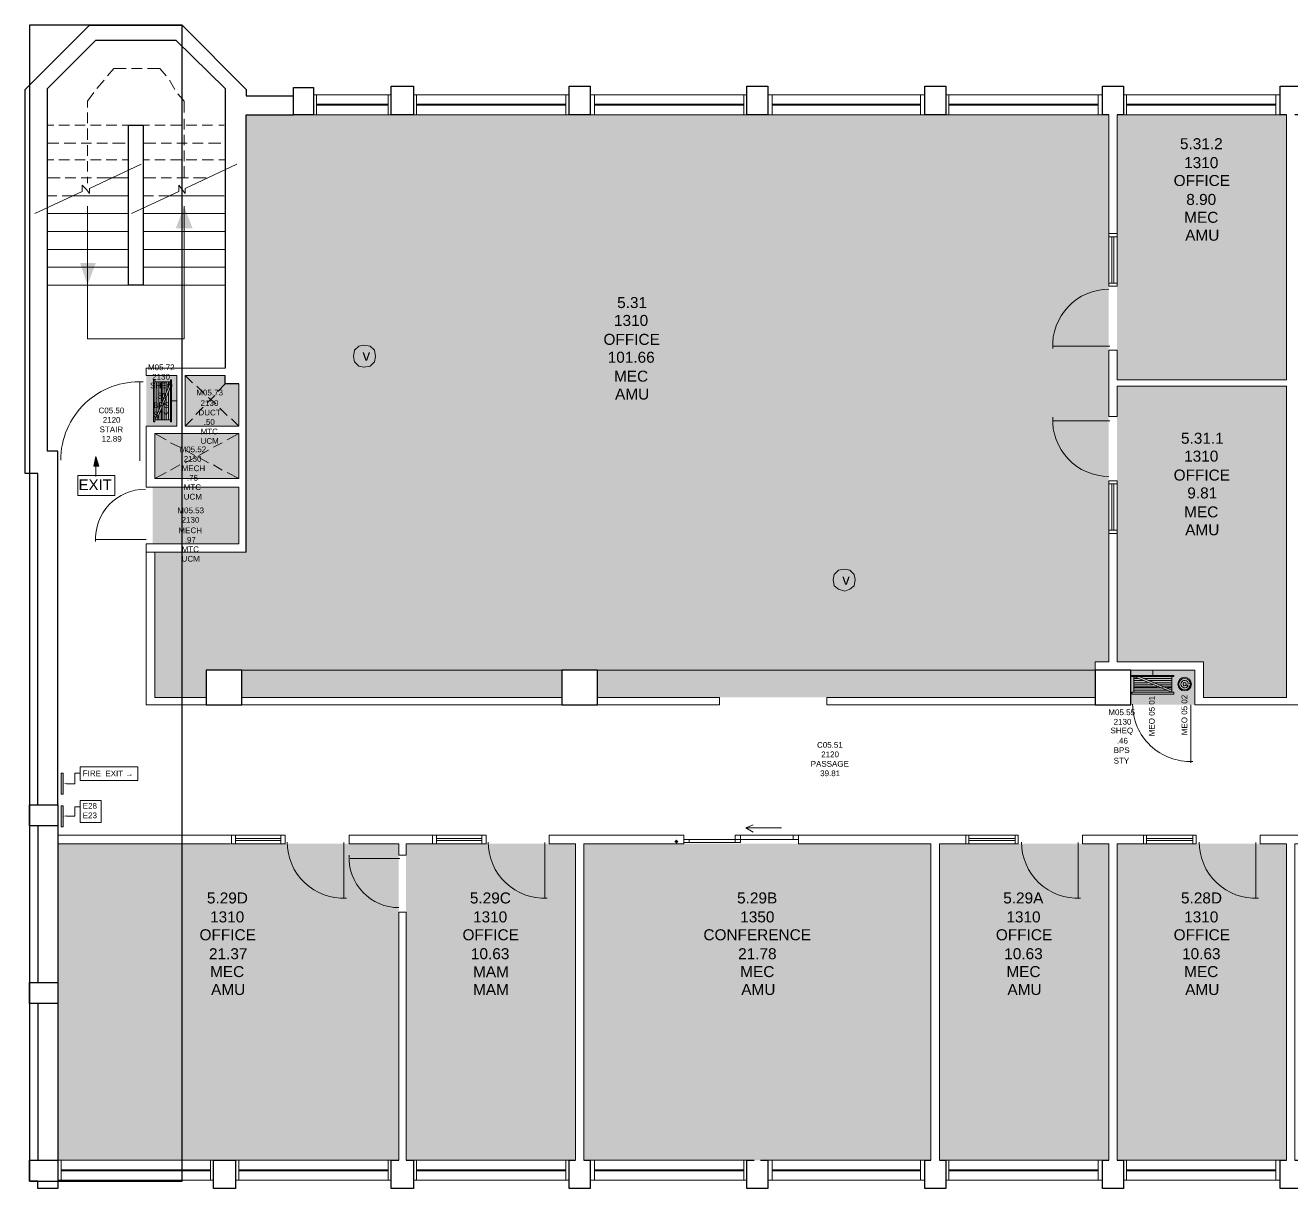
# Model space of a CAD drawing. Header units: millimetres. Extents: x 0 to 90.2, y 0 to 62.5.
# Drawn here: x 0.04 to 18.09, y 21.37 to 37.96 of the extents above; entities that cross this region are included whole.
import ezdxf

# ---------------------------------------------------------------- set-up
doc = ezdxf.new("R2010")
doc.units = ezdxf.units.MM
doc.layers.add('PDF_014405$_ps_FIRE_ACCESS', color=7, linetype='Continuous', true_color=0x37dd00)
doc.layers.add('PDF_014405$HL-TMP', color=7, linetype='Continuous', true_color=0xe6db59)
for name, color, linetype in [('PDF_014405$BL', 7, 'Continuous'), ('PDF_014405$DR', 7, 'Continuous'), ('PDF_014405$FI', 7, 'Continuous'), ('PDF_014405$FI-DSG', 7, 'Continuous'), ('PDF_014405$PL-STAIR', 7, 'Continuous'), ('PDF_014405$REG-EGRESS', 7, 'Continuous'), ('PDF_014405$WA', 7, 'Continuous'), ('PDF_014405$WA-COL', 7, 'Continuous'), ('PDF_014405$WA-EXT', 7, 'Continuous'), ('PDF_014405$WN', 7, 'Continuous'), ('PDF_Text', 7, 'Continuous')]:
    doc.layers.add(name, color=color, linetype=linetype)
doc.styles.add('PDF ArialMT', font='arial.ttf')

msp = doc.modelspace()

# ---------------------------------------------------------------- hatches: boundary and pattern name
at = {"layer": 'PDF_014405$WA', "transparency": 33554559}
msp.add_hatch(color=256, dxfattribs=at).paths.add_polyline_path([(9.328, 26.349), (9.313, 26.334), (9.298, 26.319), (9.313, 26.304), (9.328, 26.289), (9.343, 26.304), (9.358, 26.319), (9.343, 26.334)])

# ---------------------------------------------------------------- linework, layer by layer
msp.add_lwpolyline([(2.279, 37.958), (0.104, 37.958), (0.104, 21.475), (2.279, 21.475)], close=True)
at = {"layer": 'PDF_014405$_ps_FIRE_ACCESS', "lineweight": 0}
for points in [[(4.873, 33.084), (4.963, 33.099), (5.023, 33.159), (5.038, 33.234), (5.023, 33.324), (4.963, 33.384), (4.873, 33.399), (4.798, 33.384), (4.738, 33.324), (4.723, 33.234), (4.738, 33.159), (4.798, 33.099)], [(11.728, 29.889), (11.803, 29.919), (11.863, 29.964), (11.878, 30.054), (11.863, 30.129), (11.803, 30.189), (11.728, 30.204), (11.638, 30.189), (11.578, 30.129), (11.563, 30.054), (11.578, 29.964), (11.638, 29.919)]]:
    msp.add_lwpolyline(points, close=True, dxfattribs=at)
at = {"layer": 'PDF_014405$BL', "lineweight": 9}
for points in [[(5.263, 36.968), (4.153, 36.968)], [(7.798, 36.968), (5.578, 36.968)], [(10.333, 36.968), (8.098, 36.968)], [(12.868, 36.968), (10.633, 36.968)], [(15.402, 36.968), (13.168, 36.968)], [(17.937, 36.968), (15.702, 36.968)], [(4.153, 36.683), (5.263, 36.683)], [(5.578, 36.683), (7.798, 36.683)], [(8.098, 36.683), (10.333, 36.683)], [(10.633, 36.683), (12.868, 36.683)], [(13.168, 36.683), (15.402, 36.683)], [(15.702, 36.683), (17.937, 36.683)], [(0.404, 35.783), (0.359, 35.783)], [(15.492, 34.988), (15.492, 34.238)], [(15.612, 34.238), (15.612, 34.988)], [(2.429, 32.859), (2.324, 32.964)], [(2.894, 32.844), (2.789, 32.739)], [(2.594, 32.709), (2.489, 32.814)], [(2.744, 32.679), (2.639, 32.574)], [(2.579, 32.514), (2.474, 32.409)], [(2.759, 32.559), (2.654, 32.649)], [(2.924, 32.394), (2.819, 32.499)], [(2.429, 32.349), (2.324, 32.244)], [(3.088, 32.244), (2.983, 32.349)], [(2.054, 32.049), (1.889, 32.139)], [(2.924, 32.049), (3.088, 32.139)], [(2.249, 31.944), (2.114, 32.004)], [(2.729, 31.944), (2.849, 32.004)], [(2.459, 31.824), (2.324, 31.899)], [(2.324, 31.719), (2.459, 31.794)], [(2.519, 31.824), (2.654, 31.899)], [(2.654, 31.719), (2.519, 31.794)], [(1.889, 31.494), (2.054, 31.584)], [(2.114, 31.614), (2.249, 31.689)], [(2.849, 31.614), (2.729, 31.689)], [(3.088, 31.494), (2.924, 31.584)], [(15.492, 30.714), (15.492, 31.464)], [(15.612, 31.464), (15.612, 30.714)], [(2.624, 28.269), (1.769, 28.269), (1.769, 30.444)], [(2.624, 28.374), (1.889, 28.374), (1.889, 30.444)], [(7.693, 28.374), (3.133, 28.374)], [(8.203, 28.374), (9.943, 28.374), (9.943, 28.269), (8.203, 28.269)], [(15.297, 28.374), (11.473, 28.374), (11.473, 28.269), (15.297, 28.269)], [(7.693, 28.269), (3.133, 28.269)], [(3.748, 26.409), (2.983, 26.409)], [(6.613, 26.409), (5.848, 26.409)], [(14.203, 26.409), (13.453, 26.409)], [(16.737, 26.409), (15.987, 26.409)], [(2.983, 26.289), (3.748, 26.289)], [(5.848, 26.289), (6.613, 26.289)], [(13.453, 26.289), (14.203, 26.289)], [(15.987, 26.289), (16.737, 26.289)], [(2.729, 21.775), (0.509, 21.775)], [(5.263, 21.775), (3.043, 21.775)], [(7.798, 21.775), (5.578, 21.775)], [(10.333, 21.775), (8.098, 21.775)], [(12.868, 21.775), (10.633, 21.775)], [(15.402, 21.775), (13.168, 21.775)], [(17.937, 21.775), (15.702, 21.775)], [(0.509, 21.49), (2.729, 21.49)], [(3.043, 21.49), (5.263, 21.49)], [(5.578, 21.49), (7.798, 21.49)], [(8.098, 21.49), (10.333, 21.49)], [(10.633, 21.49), (12.868, 21.49)], [(13.168, 21.49), (15.402, 21.49)], [(15.702, 21.49), (17.937, 21.49)]]:
    msp.add_lwpolyline(points, dxfattribs=at)
at = {"layer": 'PDF_014405$DR', "lineweight": 0}
for points in [[(15.507, 33.384), (14.697, 33.384), (15.507, 33.384)], [(1.679, 31.749), (1.679, 32.874), (1.679, 31.749)], [(15.507, 32.319), (14.697, 32.319), (15.507, 32.319)], [(1.769, 30.624), (1.049, 30.624), (1.769, 30.624)], [(16.662, 28.269), (16.662, 27.444), (16.662, 28.269)], [(10.318, 26.514), (10.423, 26.559)], [(10.168, 26.349), (9.508, 26.349)], [(10.243, 26.409), (10.993, 26.409)], [(10.993, 26.349), (10.243, 26.349)], [(10.423, 26.454), (10.318, 26.514), (10.828, 26.514)], [(4.588, 26.304), (4.588, 25.509), (4.588, 26.304)], [(7.453, 26.304), (7.453, 25.509), (7.453, 26.304)], [(9.508, 26.304), (10.168, 26.304)], [(15.057, 26.304), (15.057, 25.509), (15.057, 26.304)], [(17.592, 26.304), (17.592, 25.509), (17.592, 26.304)], [(5.383, 26.079), (4.678, 26.079), (5.383, 26.079)]]:
    msp.add_lwpolyline(points, dxfattribs=at)
for points in [[(9.433, 26.304), (9.508, 26.304), (9.508, 26.349), (9.433, 26.349)], [(10.168, 26.349), (10.243, 26.349), (10.243, 26.409), (10.168, 26.409)], [(10.168, 26.304), (10.243, 26.304), (10.243, 26.349), (10.168, 26.349)], [(10.993, 26.349), (11.068, 26.349), (11.068, 26.409), (10.993, 26.409)]]:
    msp.add_lwpolyline(points, close=True, dxfattribs=at)
for centre, radius, start, end in [((15.495, 33.393), 0.802, 90, 182.9553), ((1.666, 31.758), 1.117, 87.0447, 180), ((15.495, 32.328), 0.802, 177.0447, 270), ((1.756, 30.633), 0.712, 90, 182.9553), ((16.65, 28.279), 0.817, 180, 272.9553), ((4.581, 26.312), 0.802, 180.0005, 272.9551), ((7.446, 26.312), 0.802, 180.0005, 272.9551), ((15.05, 26.312), 0.802, 179.9998, 272.9551), ((17.585, 26.312), 0.802, 179.9998, 272.9551), ((5.371, 26.089), 0.712, 177.0447, 270)]:
    msp.add_arc(centre, radius, start, end, dxfattribs=at)
at = {"layer": 'PDF_014405$FI', "lineweight": 9}
for points in [[(1.874, 32.904), (1.889, 32.904), (1.889, 32.304), (1.874, 32.304)], [(2.129, 32.904), (2.129, 32.304), (2.114, 32.304), (2.114, 32.334), (2.114, 32.874), (2.114, 32.904)], [(15.822, 28.689), (16.422, 28.689), (16.422, 28.674), (16.392, 28.674), (15.852, 28.674), (15.822, 28.674)], [(16.662, 28.524), (16.587, 28.554), (16.662, 28.584)], [(15.822, 28.419), (15.822, 28.449), (16.422, 28.449), (16.422, 28.419)]]:
    msp.add_lwpolyline(points, close=True, dxfattribs=at)
for points in [[(2.114, 32.334), (1.889, 32.334), (1.889, 32.874), (2.114, 32.874), (1.889, 32.334)], [(1.919, 32.874), (1.919, 32.394)], [(1.949, 32.469), (1.949, 32.874)], [(1.979, 32.874), (1.979, 32.529)], [(1.994, 32.604), (1.994, 32.874)], [(2.024, 32.874), (2.024, 32.679)], [(2.054, 32.739), (2.054, 32.874)], [(2.084, 32.874), (2.084, 32.814)], [(2.114, 32.799), (1.919, 32.334)], [(2.054, 32.334), (2.054, 32.664)], [(2.084, 32.739), (2.084, 32.334)], [(1.994, 32.334), (1.994, 32.529)], [(2.024, 32.604), (2.024, 32.334)], [(2.129, 32.604), (2.204, 32.604)], [(1.949, 32.334), (1.949, 32.394)], [(1.979, 32.469), (1.979, 32.334)], [(16.122, 28.689), (16.122, 28.764)], [(16.392, 28.674), (16.392, 28.449), (15.852, 28.449), (15.852, 28.674), (16.392, 28.449)], [(15.852, 28.644), (15.912, 28.644)], [(15.987, 28.614), (15.852, 28.614)], [(15.852, 28.584), (16.047, 28.584)], [(16.122, 28.554), (15.852, 28.554)], [(15.852, 28.524), (16.182, 28.524)], [(16.257, 28.509), (15.852, 28.509)], [(15.927, 28.674), (16.392, 28.479)], [(15.987, 28.644), (16.392, 28.644)], [(16.392, 28.614), (16.062, 28.614)], [(16.122, 28.584), (16.392, 28.584)], [(16.392, 28.554), (16.197, 28.554)], [(16.257, 28.524), (16.392, 28.524)], [(16.392, 28.509), (16.332, 28.509)], [(15.852, 28.479), (16.332, 28.479)]]:
    msp.add_lwpolyline(points, dxfattribs=at)
for radius in [0.0975, 0.0825]:
    msp.add_circle((16.575, 28.564), radius, dxfattribs=at)
for radius, start, end in [(0.0525, 22.7692, 337.2308), (0.0225, 22.7697, 337.2303)]:
    msp.add_arc((16.575, 28.564), radius, start, end, dxfattribs=at)
at = {"layer": 'PDF_014405$FI-DSG', "lineweight": 9}
for points in [[(0.554, 27.294), (0.554, 26.994), (0.584, 26.994), (0.584, 27.294)], [(0.824, 27.384), (1.649, 27.384), (1.649, 27.189), (0.824, 27.189)], [(0.824, 26.904), (1.124, 26.904), (1.124, 26.589), (0.824, 26.589)], [(0.554, 26.829), (0.554, 26.529), (0.584, 26.529), (0.584, 26.829)]]:
    msp.add_lwpolyline(points, close=True, dxfattribs=at)
for points in [[(0.629, 27.144), (0.749, 27.144), (0.749, 27.294), (0.824, 27.294)], [(0.629, 26.679), (0.749, 26.679), (0.749, 26.814), (0.824, 26.814)]]:
    msp.add_lwpolyline(points, dxfattribs=at)
at = {"layer": 'PDF_014405$FI-DSG', "transparency": 33554559}
for points in [[(0.584, 27.294), (0.554, 27.294), (0.584, 26.994)], [(0.554, 27.294), (0.584, 26.994), (0.554, 26.994)], [(0.629, 27.144), (0.584, 27.144), (0.629, 27.159)], [(0.584, 26.829), (0.554, 26.829), (0.584, 26.529)], [(0.554, 26.829), (0.584, 26.529), (0.554, 26.529)], [(0.629, 26.679), (0.584, 26.679), (0.629, 26.694)]]:
    msp.add_solid(points, dxfattribs=at)
at = {"layer": 'PDF_014405$HL-TMP', "color": 202, "lineweight": 0, "true_color": 0xab0bc1}
for points in [[(7.693, 28.764), (2.624, 28.764), (7.693, 28.764)], [(7.693, 28.764), (3.103, 28.764), (7.693, 28.764)], [(15.297, 28.764), (7.693, 28.764), (15.297, 28.764)]]:
    msp.add_lwpolyline(points, dxfattribs=at)
at = {"layer": 'PDF_014405$HL-TMP', "color": 202, "true_color": 0xab0bc1, "transparency": 33554559}
for points in [[(15.492, 36.683), (3.193, 36.683), (15.492, 30.444)], [(3.193, 36.683), (15.492, 30.444), (3.193, 30.444)], [(18.027, 36.683), (15.612, 36.683), (18.027, 32.904)], [(15.612, 36.683), (18.027, 32.904), (15.612, 32.904)], [(18.027, 32.814), (15.612, 32.814), (18.027, 32.379)], [(15.612, 32.814), (18.027, 32.379), (15.612, 32.379)], [(18.027, 32.379), (15.612, 32.379), (18.027, 31.464)], [(15.612, 32.379), (18.027, 31.464), (15.612, 31.464)], [(18.027, 31.464), (15.612, 31.464), (18.027, 28.884)], [(15.612, 31.464), (18.027, 28.884), (15.612, 28.884)], [(15.492, 30.444), (3.193, 30.444), (1.889, 30.444)], [(15.492, 30.444), (1.889, 30.444), (15.492, 28.884)], [(1.889, 30.444), (15.492, 28.884), (1.889, 28.884)], [(3.193, 30.444), (15.492, 30.444), (15.492, 30.444)], [(15.297, 28.884), (1.889, 28.884), (15.297, 28.764)], [(1.889, 28.884), (15.297, 28.764), (1.889, 28.764)], [(18.027, 28.884), (16.842, 28.884), (18.027, 28.374)], [(16.842, 28.884), (18.027, 28.374), (16.842, 28.374)], [(1.889, 28.764), (7.693, 28.764), (7.693, 28.764)], [(7.693, 28.764), (7.693, 28.764), (1.889, 28.764)], [(1.889, 28.764), (2.624, 28.764), (2.624, 28.764)], [(2.624, 28.764), (2.624, 28.764), (1.889, 28.764)], [(2.624, 28.764), (1.889, 28.764), (2.624, 28.374)], [(1.889, 28.764), (2.624, 28.374), (1.889, 28.374)], [(2.624, 28.764), (7.693, 28.764), (3.103, 28.764)], [(3.103, 28.764), (7.693, 28.764), (3.133, 28.764)], [(7.693, 28.764), (3.133, 28.764), (7.693, 28.374)], [(3.133, 28.764), (7.693, 28.374), (3.133, 28.374)], [(7.693, 28.764), (15.297, 28.764), (8.203, 28.764)], [(15.297, 28.374), (8.203, 28.374), (8.203, 28.764)], [(8.203, 28.764), (15.297, 28.764), (15.297, 28.374)], [(15.297, 28.374), (15.297, 28.374), (8.203, 28.374)], [(5.368, 26.289), (0.509, 26.289), (5.368, 21.775)], [(0.509, 26.289), (5.368, 21.775), (0.509, 21.775)], [(12.958, 26.289), (8.008, 26.289), (12.958, 21.775)], [(8.008, 26.289), (12.958, 21.775), (8.008, 21.775)], [(15.492, 26.289), (13.078, 26.289), (15.492, 21.775)], [(13.078, 26.289), (15.492, 21.775), (13.078, 21.775)], [(18.027, 26.289), (15.612, 26.289), (18.027, 21.775)], [(15.612, 26.289), (18.027, 21.775), (15.612, 21.775)]]:
    msp.add_solid(points, dxfattribs=at)
at = {"layer": 'PDF_014405$HL-TMP', "color": 73, "true_color": 0x99cc66, "transparency": 33554559}
for points in [[(1.769, 32.964), (2.204, 32.964), (2.204, 32.964)], [(2.204, 32.244), (1.769, 32.244), (1.769, 32.964)], [(1.769, 32.964), (2.204, 32.964), (2.204, 32.244)], [(2.204, 32.244), (2.204, 32.244), (1.769, 32.244)], [(16.722, 28.764), (15.807, 28.764), (15.807, 28.764)], [(16.722, 28.764), (15.807, 28.764), (16.722, 28.269)], [(15.807, 28.764), (16.722, 28.269), (15.807, 28.269)]]:
    msp.add_solid(points, dxfattribs=at)
at = {"layer": 'PDF_014405$HL-TMP', "color": 191, "true_color": 0xbb77ff, "transparency": 33554559}
for points in [[(2.894, 32.964), (2.324, 32.964), (2.324, 32.964)], [(2.894, 32.964), (2.324, 32.964), (2.894, 32.844)], [(2.324, 32.964), (2.894, 32.844), (2.324, 32.844)], [(3.088, 32.844), (3.088, 32.844), (2.324, 32.844)], [(3.088, 32.844), (2.324, 32.844), (2.894, 32.844)], [(3.088, 32.244), (2.324, 32.244), (2.324, 32.844)], [(2.324, 32.844), (3.088, 32.844), (3.088, 32.244)], [(1.889, 32.139), (3.088, 32.139), (3.088, 32.139)], [(3.088, 31.494), (1.889, 31.494), (1.889, 32.139)], [(1.889, 32.139), (3.088, 32.139), (3.088, 31.494)], [(3.088, 32.244), (3.088, 32.244), (2.324, 32.244)], [(3.088, 31.494), (3.088, 31.494), (1.889, 31.494)], [(1.859, 31.374), (3.088, 31.374), (3.088, 31.374)], [(3.088, 30.564), (1.859, 30.564), (1.859, 31.374)], [(1.859, 31.374), (3.088, 31.374), (3.088, 30.564)], [(3.088, 30.564), (3.088, 30.564), (1.859, 30.564)]]:
    msp.add_solid(points, dxfattribs=at)
at = {"layer": 'PDF_014405$HL-TMP', "color": 6, "transparency": 33554559}
for points in [[(7.888, 26.289), (5.473, 26.289), (7.888, 21.775)], [(5.473, 26.289), (7.888, 21.775), (5.473, 21.775)]]:
    msp.add_solid(points, dxfattribs=at)
at = {"layer": 'PDF_014405$PL-STAIR', "lineweight": 9}
for points in [[(1.064, 37.058), (1.169, 37.178)], [(1.214, 37.238), (1.304, 37.343), (1.484, 37.343)], [(1.559, 37.343), (1.709, 37.343)], [(1.784, 37.343), (1.964, 37.343), (2.054, 37.238)], [(2.099, 37.178), (2.174, 37.043)], [(0.929, 36.788), (0.929, 36.878), (1.019, 36.998)], [(2.219, 36.983), (2.309, 36.878), (2.309, 36.713)], [(0.929, 36.563), (0.929, 36.713)], [(0.449, 36.533), (0.359, 36.533)], [(0.674, 36.533), (0.524, 36.533)], [(0.899, 36.533), (0.749, 36.533)], [(0.929, 36.323), (0.929, 36.488)], [(1.124, 36.533), (0.974, 36.533)], [(1.349, 36.533), (1.199, 36.533)], [(1.514, 36.533), (1.424, 36.533)], [(1.724, 36.533), (1.814, 36.533)], [(1.889, 36.533), (2.039, 36.533)], [(2.114, 36.533), (2.264, 36.533)], [(2.309, 36.623), (2.309, 36.473)], [(2.339, 36.533), (2.489, 36.533)], [(2.564, 36.533), (2.714, 36.533)], [(2.804, 36.533), (2.879, 36.533)], [(0.524, 36.278), (0.359, 36.278)], [(0.764, 36.278), (0.599, 36.278)], [(0.989, 36.278), (0.839, 36.278)], [(1.214, 36.278), (1.064, 36.278)], [(1.469, 36.278), (1.289, 36.278)], [(1.724, 36.278), (1.904, 36.278)], [(1.979, 36.278), (2.129, 36.278)], [(2.204, 36.278), (2.354, 36.278)], [(2.309, 36.398), (2.309, 36.248)], [(2.429, 36.278), (2.579, 36.278)], [(2.654, 36.278), (2.834, 36.278)], [(0.929, 36.098), (0.929, 36.248)], [(2.309, 36.173), (2.309, 36.023)], [(0.179, 35.273), (0.854, 35.588), (0.854, 35.678), (0.914, 35.618), (0.959, 35.558), (0.959, 35.633), (1.694, 35.978)], [(0.449, 36.038), (0.359, 36.038)], [(0.674, 36.038), (0.524, 36.038)], [(0.899, 36.038), (0.749, 36.038)], [(0.929, 35.873), (0.929, 36.023)], [(1.124, 36.038), (0.974, 36.038)], [(1.349, 36.038), (1.199, 36.038)], [(1.514, 36.038), (1.424, 36.038)], [(1.559, 35.273), (2.234, 35.588), (2.234, 35.678), (2.279, 35.618), (2.324, 35.558), (2.324, 35.633), (3.058, 35.978)], [(1.724, 36.038), (1.814, 36.038)], [(1.889, 36.038), (2.039, 36.038)], [(2.114, 36.038), (2.264, 36.038)], [(2.309, 35.948), (2.309, 35.783)], [(2.339, 36.038), (2.489, 36.038)], [(2.564, 36.038), (2.729, 36.038)], [(2.804, 36.038), (2.894, 36.038)], [(0.539, 35.783), (0.359, 35.783)], [(0.764, 35.783), (0.614, 35.783)], [(0.989, 35.783), (0.839, 35.783)], [(0.929, 35.708), (0.929, 35.798)], [(1.514, 35.783), (1.259, 35.783), (1.064, 35.783)], [(1.724, 35.783), (1.904, 35.783)], [(1.979, 35.783), (2.129, 35.783)], [(2.204, 35.783), (2.369, 35.783)], [(2.444, 35.783), (2.624, 35.783)], [(0.494, 35.528), (0.359, 35.528)], [(1.514, 35.528), (0.719, 35.528), (0.569, 35.528)], [(2.309, 35.378), (2.309, 34.253), (2.309, 33.489), (0.929, 33.489), (0.929, 34.253), (0.929, 35.378)], [(1.874, 35.528), (1.724, 35.528)], [(1.949, 35.528), (2.084, 35.528), (2.879, 35.528)], [(1.514, 35.273), (0.359, 35.273)], [(1.724, 35.273), (2.894, 35.273)], [(1.514, 35.018), (0.359, 35.018)], [(1.724, 35.018), (2.894, 35.018)], [(1.514, 34.763), (0.359, 34.763)], [(1.724, 34.763), (2.894, 34.763)], [(1.514, 34.508), (0.359, 34.508)], [(1.724, 34.508), (2.894, 34.508)], [(1.514, 34.253), (0.359, 34.253)], [(1.724, 34.253), (2.894, 34.253)]]:
    msp.add_lwpolyline(points, dxfattribs=at)
at = {"layer": 'PDF_014405$PL-STAIR', "transparency": 33554559}
for points in [[(2.429, 35.063), (2.309, 35.378), (2.189, 35.063)], [(0.824, 34.568), (0.929, 34.253), (1.049, 34.568)]]:
    msp.add_solid(points, dxfattribs=at)
at = {"layer": 'PDF_014405$REG-EGRESS', "lineweight": 18}
for points in [[(1.094, 31.674), (1.049, 31.809), (1.019, 31.674)], [(0.794, 31.539), (1.319, 31.539), (1.319, 31.254), (0.794, 31.254)]]:
    msp.add_lwpolyline(points, close=True, dxfattribs=at)
msp.add_lwpolyline([(1.049, 31.674), (1.049, 31.524)], dxfattribs=at)
at = {"layer": 'PDF_014405$REG-EGRESS', "transparency": 33554559}
msp.add_solid([(1.019, 31.674), (1.094, 31.674), (1.049, 31.809)], dxfattribs=at)
at = {"layer": 'PDF_014405$WA', "lineweight": 20}
for points in [[(18.027, 36.683), (18.027, 32.904), (15.612, 32.904), (15.612, 33.324), (15.492, 33.324), (15.492, 32.379), (15.612, 32.379), (15.612, 32.814), (18.027, 32.814), (18.027, 28.374), (16.842, 28.374), (16.842, 28.884), (15.612, 28.884), (15.612, 30.714), (15.492, 30.714), (15.492, 28.884), (15.297, 28.884), (15.297, 28.764)], [(15.612, 36.683), (15.612, 34.988), (15.492, 34.988), (15.492, 36.683)], [(2.894, 33.069), (1.769, 33.069), (1.769, 32.964), (2.204, 32.964), (2.204, 32.244), (1.769, 32.244), (1.769, 31.374), (3.088, 31.374), (3.088, 30.564), (1.769, 30.564), (1.769, 30.444), (3.193, 30.444)], [(2.894, 32.964), (2.324, 32.964), (2.324, 32.244), (3.088, 32.244), (3.088, 32.844)], [(15.807, 28.764), (16.722, 28.764), (16.722, 28.269), (20.667, 28.269)], [(0.509, 26.409), (2.983, 26.409), (2.983, 26.289)], [(7.888, 21.775), (7.888, 26.289), (7.513, 26.289), (7.513, 26.409), (9.433, 26.409), (9.433, 26.289), (8.008, 26.289), (8.008, 21.775)], [(12.958, 21.775), (12.958, 26.289), (11.068, 26.289), (11.068, 26.409), (13.453, 26.409), (13.453, 26.289), (13.078, 26.289), (13.078, 21.775)], [(15.492, 21.775), (15.492, 26.289), (15.117, 26.289), (15.117, 26.409), (15.987, 26.409), (15.987, 26.289), (15.612, 26.289), (15.612, 21.775)], [(18.027, 21.775), (18.027, 26.289), (17.652, 26.289), (17.652, 26.409), (18.522, 26.409), (18.522, 26.289), (18.147, 26.289), (18.147, 21.775)], [(2.968, 26.289), (0.509, 26.289)], [(5.368, 21.775), (5.368, 25.314), (5.473, 25.314), (5.473, 21.775)]]:
    msp.add_lwpolyline(points, dxfattribs=at)
for points in [[(3.088, 32.139), (3.088, 31.494), (1.889, 31.494), (1.889, 32.139)], [(5.473, 26.124), (5.368, 26.124), (5.368, 26.289), (4.663, 26.289), (4.663, 26.409), (5.848, 26.409), (5.848, 26.289), (5.473, 26.289)]]:
    msp.add_lwpolyline(points, close=True, dxfattribs=at)
at = {"layer": 'PDF_014405$WA-COL', "lineweight": 25}
for points in [[(3.868, 36.683), (3.868, 37.073), (4.153, 37.073), (4.153, 36.683)], [(5.263, 37.088), (5.578, 37.088), (5.578, 36.683), (5.263, 36.683)], [(7.798, 37.088), (8.098, 37.088), (8.098, 36.683), (7.798, 36.683)], [(10.333, 37.088), (10.633, 37.088), (10.633, 36.683), (10.333, 36.683)], [(12.868, 37.088), (13.168, 37.088), (13.168, 36.683), (12.868, 36.683)], [(2.624, 28.269), (3.133, 28.269), (3.133, 28.764), (2.624, 28.764)], [(7.693, 28.269), (8.203, 28.269), (8.203, 28.764), (7.693, 28.764)], [(15.297, 28.269), (15.807, 28.269), (15.807, 28.764), (15.297, 28.764)], [(0.104, 26.544), (0.104, 26.844), (0.509, 26.844), (0.509, 26.544)], [(0.104, 24.009), (0.104, 24.309), (0.509, 24.309), (0.509, 24.009)], [(0.104, 21.775), (0.509, 21.775), (0.509, 21.37), (0.224, 21.37), (0.224, 21.475), (0.104, 21.475)], [(2.729, 21.775), (3.043, 21.775), (3.043, 21.37), (2.729, 21.37)]]:
    msp.add_lwpolyline(points, close=True, dxfattribs=at)
for points in [[(15.492, 36.683), (15.402, 36.683), (15.402, 37.088), (15.702, 37.088), (15.702, 36.683), (15.612, 36.683)], [(18.027, 36.683), (17.937, 36.683), (17.937, 37.088), (18.237, 37.088), (18.237, 36.683), (18.147, 36.683)], [(5.473, 21.775), (5.578, 21.775), (5.578, 21.37), (5.263, 21.37), (5.263, 21.775), (5.368, 21.775)], [(8.008, 21.775), (8.098, 21.775), (8.098, 21.37), (7.798, 21.37), (7.798, 21.775), (7.888, 21.775)], [(10.528, 21.775), (10.633, 21.775), (10.633, 21.37), (10.333, 21.37), (10.333, 21.775), (10.438, 21.775)], [(13.078, 21.775), (13.168, 21.775), (13.168, 21.37), (12.868, 21.37), (12.868, 21.775), (12.958, 21.775)], [(15.612, 21.775), (15.702, 21.775), (15.702, 21.37), (15.402, 21.37), (15.402, 21.775), (15.492, 21.775)], [(18.147, 21.775), (18.237, 21.775), (18.237, 21.37), (17.937, 21.37), (17.937, 21.775), (18.027, 21.775)]]:
    msp.add_lwpolyline(points, dxfattribs=at)
at = {"layer": 'PDF_014405$WA-EXT', "lineweight": 25}
for points in [[(0.224, 26.844), (0.224, 31.569), (0.044, 31.569), (0.044, 37.043), (0.959, 37.958), (2.279, 37.958), (3.193, 37.043), (3.193, 36.953), (3.868, 36.953)], [(0.509, 26.844), (0.509, 31.569), (0.509, 31.884), (0.359, 31.884), (0.359, 37.058), (1.049, 37.748), (2.189, 37.748), (2.894, 37.058), (2.894, 33.069)], [(3.193, 30.444), (3.193, 36.683), (3.868, 36.683)], [(3.088, 32.844), (2.894, 32.844), (2.894, 32.964)], [(0.224, 26.544), (0.224, 24.309)], [(0.509, 26.544), (0.509, 24.309)], [(0.224, 24.009), (0.224, 21.775)], [(0.509, 24.009), (0.509, 21.775)]]:
    msp.add_lwpolyline(points, dxfattribs=at)
msp.add_lwpolyline([(1.724, 34.253), (1.514, 34.253), (1.514, 35.903), (1.514, 36.533), (1.724, 36.533), (1.724, 35.348)], close=True, dxfattribs=at)
at = {"layer": 'PDF_014405$WN', "lineweight": 0}
for points in [[(4.153, 36.968), (4.153, 36.683)], [(4.198, 36.968), (4.198, 36.683)], [(4.198, 36.833), (5.218, 36.833)], [(4.198, 36.818), (5.218, 36.818)], [(5.218, 36.683), (5.218, 36.968)], [(5.263, 36.683), (5.263, 36.968)], [(5.578, 36.968), (5.578, 36.683)], [(5.623, 36.968), (5.623, 36.683)], [(5.623, 36.833), (7.753, 36.833)], [(5.623, 36.818), (7.753, 36.818)], [(7.753, 36.683), (7.753, 36.968)], [(7.798, 36.683), (7.798, 36.968)], [(8.098, 36.968), (8.098, 36.683)], [(8.158, 36.968), (8.158, 36.683)], [(8.158, 36.833), (10.288, 36.833)], [(8.158, 36.818), (10.288, 36.818)], [(10.288, 36.683), (10.288, 36.968)], [(10.333, 36.683), (10.333, 36.968)], [(10.633, 36.968), (10.633, 36.683)], [(10.693, 36.968), (10.693, 36.683)], [(10.693, 36.833), (12.808, 36.833)], [(10.693, 36.818), (12.808, 36.818)], [(12.808, 36.683), (12.808, 36.968)], [(12.868, 36.683), (12.868, 36.968)], [(13.168, 36.968), (13.168, 36.683)], [(13.213, 36.968), (13.213, 36.683)], [(13.213, 36.833), (15.342, 36.833)], [(13.213, 36.818), (15.342, 36.818)], [(15.342, 36.683), (15.342, 36.968)], [(15.402, 36.683), (15.402, 36.968)], [(15.702, 36.968), (15.702, 36.683)], [(15.747, 36.968), (15.747, 36.683)], [(15.747, 36.833), (17.877, 36.833)], [(15.747, 36.818), (17.877, 36.818)], [(17.877, 36.683), (17.877, 36.968)], [(17.937, 36.683), (17.937, 36.968)], [(15.612, 34.988), (15.492, 34.988)], [(15.612, 34.943), (15.492, 34.943)], [(15.537, 34.283), (15.537, 34.943)], [(15.567, 34.283), (15.567, 34.943)], [(15.492, 34.283), (15.612, 34.283)], [(15.492, 34.238), (15.612, 34.238)], [(15.492, 31.464), (15.612, 31.464)], [(15.492, 31.419), (15.612, 31.419)], [(15.537, 31.419), (15.537, 30.759)], [(15.567, 31.419), (15.567, 30.759)], [(15.612, 30.759), (15.492, 30.759)], [(15.612, 30.714), (15.492, 30.714)], [(2.983, 26.409), (2.983, 26.289)], [(3.043, 26.409), (3.043, 26.289)], [(3.688, 26.364), (3.043, 26.364)], [(3.688, 26.289), (3.688, 26.409)], [(3.748, 26.289), (3.748, 26.409)], [(5.848, 26.409), (5.848, 26.289)], [(5.908, 26.409), (5.908, 26.289)], [(6.553, 26.364), (5.908, 26.364)], [(6.553, 26.289), (6.553, 26.409)], [(6.613, 26.289), (6.613, 26.409)], [(13.453, 26.409), (13.453, 26.289)], [(13.498, 26.409), (13.498, 26.289)], [(14.158, 26.364), (13.498, 26.364)], [(14.158, 26.289), (14.158, 26.409)], [(14.203, 26.289), (14.203, 26.409)], [(15.987, 26.409), (15.987, 26.289)], [(16.032, 26.409), (16.032, 26.289)], [(16.692, 26.364), (16.032, 26.364)], [(16.692, 26.289), (16.692, 26.409)], [(16.737, 26.289), (16.737, 26.409)], [(3.688, 26.334), (3.043, 26.334)], [(6.553, 26.334), (5.908, 26.334)], [(14.158, 26.334), (13.498, 26.334)], [(16.692, 26.334), (16.032, 26.334)], [(0.509, 21.775), (0.509, 21.49)], [(0.554, 21.775), (0.554, 21.49)], [(2.684, 21.49), (2.684, 21.775)], [(2.729, 21.49), (2.729, 21.775)], [(3.043, 21.775), (3.043, 21.49)], [(3.088, 21.775), (3.088, 21.49)], [(5.218, 21.49), (5.218, 21.775)], [(5.263, 21.49), (5.263, 21.775)], [(5.578, 21.775), (5.578, 21.49)], [(5.623, 21.775), (5.623, 21.49)], [(7.753, 21.49), (7.753, 21.775)], [(7.798, 21.49), (7.798, 21.775)], [(8.098, 21.775), (8.098, 21.49)], [(8.158, 21.775), (8.158, 21.49)], [(10.288, 21.49), (10.288, 21.775)], [(10.333, 21.49), (10.333, 21.775)], [(10.633, 21.775), (10.633, 21.49)], [(10.693, 21.775), (10.693, 21.49)], [(12.808, 21.49), (12.808, 21.775)], [(12.868, 21.49), (12.868, 21.775)], [(13.168, 21.775), (13.168, 21.49)], [(13.213, 21.775), (13.213, 21.49)], [(15.342, 21.49), (15.342, 21.775)], [(15.402, 21.49), (15.402, 21.775)], [(15.702, 21.775), (15.702, 21.49)], [(15.747, 21.775), (15.747, 21.49)], [(17.877, 21.49), (17.877, 21.775)], [(17.937, 21.49), (17.937, 21.775)], [(0.554, 21.64), (2.684, 21.64)], [(0.554, 21.625), (2.684, 21.625)], [(3.088, 21.64), (5.218, 21.64)], [(3.088, 21.625), (5.218, 21.625)], [(5.623, 21.64), (7.753, 21.64)], [(5.623, 21.625), (7.753, 21.625)], [(8.158, 21.64), (10.288, 21.64)], [(8.158, 21.625), (10.288, 21.625)], [(10.693, 21.64), (12.808, 21.64)], [(10.693, 21.625), (12.808, 21.625)], [(13.213, 21.64), (15.342, 21.64)], [(13.213, 21.625), (15.342, 21.625)], [(15.747, 21.64), (17.877, 21.64)], [(15.747, 21.625), (17.877, 21.625)]]:
    msp.add_lwpolyline(points, dxfattribs=at)

# ---------------------------------------------------------------- texts
at = {"layer": 'PDF_Text', "attachment_point": 4, "style": 'PDF ArialMT'}
for s, insert, char_height in [('5.31.2', (16.508, 36.269), 0.1569), ('1310', (16.568, 35.999), 0.1569), ('OFFICE', (16.418, 35.744), 0.1569), ('8.90', (16.598, 35.474), 0.1569), ('MEC', (16.568, 35.219), 0.1569), ('AMU', (16.583, 34.964), 0.1569), ('5.31', (8.483, 34.004), 0.1569), ('1310', (8.438, 33.749), 0.1569), ('OFFICE', (8.288, 33.479), 0.1569), ('101.66', (8.348, 33.224), 0.1569), ('M05.72', (1.793, 33.081), 0.0815), ('MEC', (8.438, 32.954), 0.1569), ('SHEQ', (1.823, 32.811), 0.0815), ('2130', (1.853, 32.946), 0.0815), ('.30', (1.898, 32.676), 0.0815), ('M05.73', (2.483, 32.721), 0.0815), ('AMU', (8.453, 32.699), 0.1569), ('C05.50', (1.088, 32.466), 0.0815), ('BPS', (1.868, 32.541), 0.0815), ('DUCT', (2.513, 32.436), 0.0815), ('2130', (2.543, 32.571), 0.0815), ('2120', (1.148, 32.331), 0.0815), ('STY', (1.868, 32.406), 0.0815), ('.50', (2.588, 32.301), 0.0815), ('STAIR', (1.103, 32.196), 0.0815), ('MTC', (2.543, 32.166), 0.0815), ('5.31.1', (16.523, 32.069), 0.1569), ('12.89', (1.133, 32.061), 0.0815), ('M05.52', (2.243, 31.911), 0.0815), ('UCM', (2.543, 32.031), 0.0815), ('2130', (2.303, 31.776), 0.0815), ('1310', (16.568, 31.814), 0.1569), ('MECH', (2.273, 31.641), 0.0815), ('OFFICE', (16.418, 31.544), 0.1569), ('EXIT', (0.803, 31.407), 0.1528), ('MTC', (2.303, 31.371), 0.0815), ('.75', (2.348, 31.506), 0.0815), ('UCM', (2.303, 31.236), 0.0815), ('9.81', (16.613, 31.289), 0.1569), ('M05.53', (2.213, 31.041), 0.0815), ('MEC', (16.568, 31.019), 0.1569), ('2130', (2.273, 30.906), 0.0815), ('MECH', (2.228, 30.756), 0.0815), ('AMU', (16.583, 30.764), 0.1569), ('MTC', (2.273, 30.486), 0.0815), ('.97', (2.318, 30.621), 0.0815), ('UCM', (2.273, 30.351), 0.0815), ('M05.55', (15.488, 28.162), 0.0815), ('2130', (15.563, 28.027), 0.0815), ('SHEQ', (15.518, 27.892), 0.0815), ('.46', (15.608, 27.757), 0.0815), ('C05.51', (11.333, 27.697), 0.0815), ('BPS', (15.563, 27.622), 0.0815), ('PASSAGE', (11.243, 27.427), 0.0815), ('2120', (11.393, 27.562), 0.0815), ('STY', (15.563, 27.472), 0.0815), ('39.81', (11.378, 27.292), 0.0815), ('E28', (0.863, 26.827), 0.0815), ('E23', (0.863, 26.692), 0.0815), ('5.29D', (2.633, 25.514), 0.1569), ('5.29C', (6.383, 25.514), 0.1569), ('5.29B', (10.193, 25.514), 0.1569), ('5.29A', (13.988, 25.514), 0.1569), ('5.28D', (16.523, 25.514), 0.1569), ('1310', (2.678, 25.244), 0.1569), ('1310', (6.428, 25.244), 0.1569), ('1350', (10.238, 25.244), 0.1569), ('1310', (14.033, 25.244), 0.1569), ('1310', (16.568, 25.244), 0.1569), ('OFFICE', (2.528, 24.989), 0.1569), ('OFFICE', (6.278, 24.989), 0.1569), ('CONFERENCE', (9.713, 24.989), 0.1569), ('OFFICE', (13.883, 24.989), 0.1569), ('OFFICE', (16.418, 24.989), 0.1569), ('21.37', (2.663, 24.719), 0.1569), ('10.63', (6.398, 24.719), 0.1569), ('21.78', (10.208, 24.719), 0.1569), ('10.63', (14.003, 24.719), 0.1569), ('10.63', (16.538, 24.719), 0.1569), ('MEC', (2.678, 24.464), 0.1569), ('MAM', (6.428, 24.464), 0.1569), ('MEC', (10.238, 24.464), 0.1569), ('MEC', (14.033, 24.464), 0.1569), ('MEC', (16.568, 24.464), 0.1569), ('AMU', (2.693, 24.209), 0.1569), ('MAM', (6.428, 24.209), 0.1569), ('AMU', (10.253, 24.209), 0.1569), ('AMU', (14.048, 24.209), 0.1569), ('AMU', (16.583, 24.209), 0.1569)]:
    msp.add_mtext(s, dxfattribs=dict(at, insert=insert, char_height=char_height))
at = {"layer": 'PDF_Text', "color": 2, "char_height": 0.153, "attachment_point": 4, "style": 'PDF ArialMT'}
for insert in [(4.853, 33.252), (11.693, 30.057)]:
    msp.add_mtext('v', dxfattribs=dict(at, insert=insert))
at = {"layer": 'PDF_Text', "attachment_point": 4, "style": 'PDF ArialMT'}
for s, insert, char_height, rotation in [('MEO 05 01', (16.107, 27.821), 0.0815, 90), ('MEO 05 02', (16.572, 27.836), 0.0815, 90), ('FIRE  EXIT →', (0.863, 27.292), 0.08151, 359.7568)]:
    msp.add_mtext(s, dxfattribs=dict(at, insert=insert, char_height=char_height, rotation=rotation))

doc.saveas('drawing.dxf')
